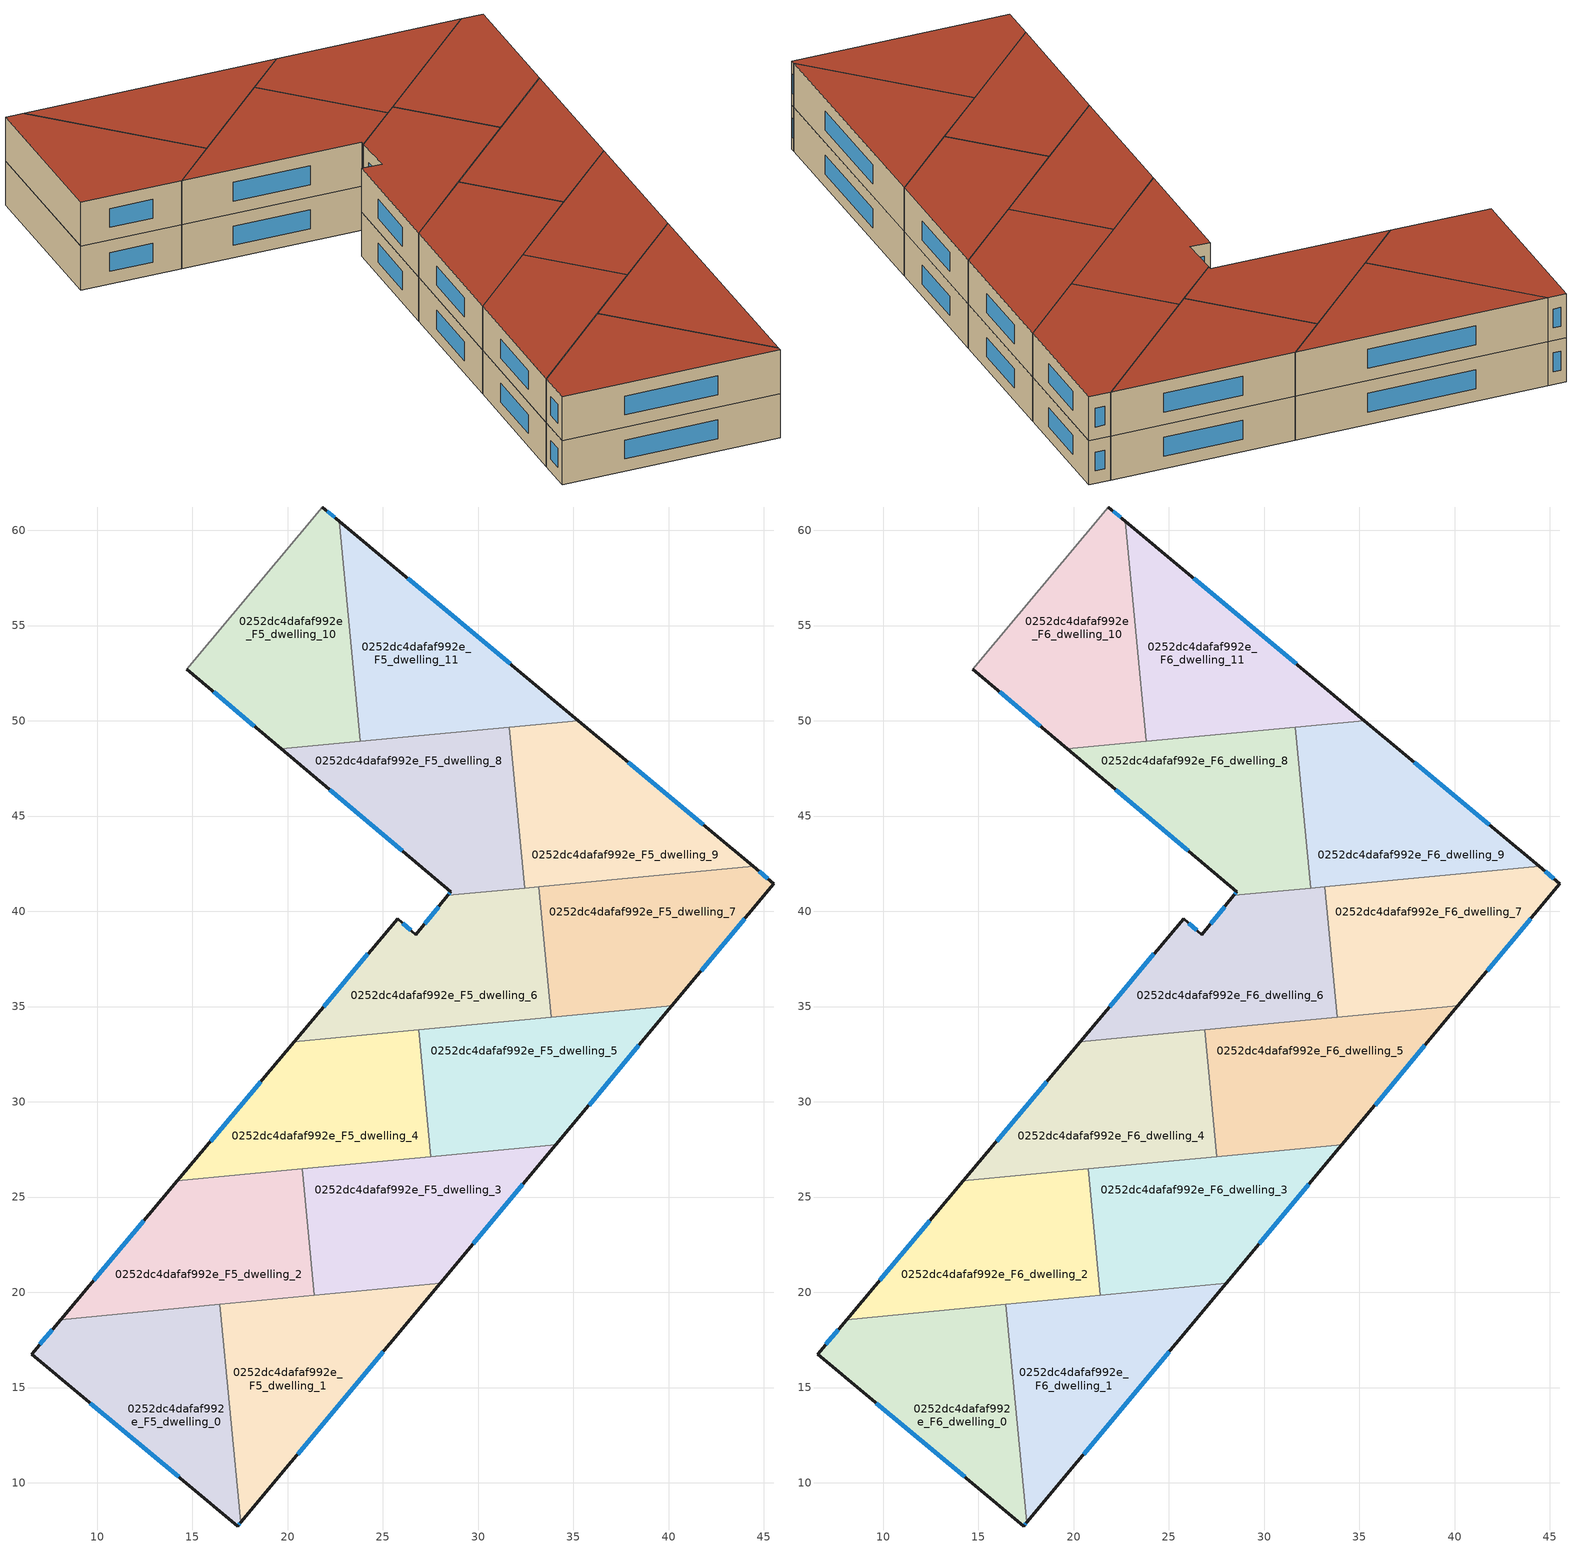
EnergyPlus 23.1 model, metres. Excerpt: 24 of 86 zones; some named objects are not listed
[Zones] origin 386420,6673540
0252dc4dafaf992e_F5_dwelling_0
 floor to 0252dc4dafaf992e_F4_dwelling_0 (EU_floor_Construction): 16.45,19.36 17.54,7.92 17.38,7.73 6.56,16.75 8.08,18.56 z15
 wall outside (EU_wall_Construction): 8.08,18.56 6.56,16.75 17.38,7.73 17.54,7.92 z15:18
 wall to 0252dc4dafaf992e_F5_dwelling_1 (EU_wall_Construction): 17.54,7.92 16.45,19.36 z15:18
 wall to 0252dc4dafaf992e_F5_dwelling_2 (EU_wall_Construction): 16.45,19.36 8.08,18.56 z15:18
 window (EU_Window_Construction): 17.42,7.78 17.49,7.87 / 9.65,14.17 14.29,10.31 / 7.64,18.04 6.99,17.27 z15.86:17.14
0252dc4dafaf992e_F5_dwelling_1
 floor to 0252dc4dafaf992e_F4_dwelling_1 (EU_floor_Construction): 28.01,20.46 17.54,7.92 16.45,19.36 z15
 wall outside (EU_wall_Construction): 17.54,7.92 28.01,20.46 z15:18
 wall to 0252dc4dafaf992e_F5_dwelling_3 (EU_wall_Construction): 28.01,20.46 21.41,19.83 z15:18
 wall to 0252dc4dafaf992e_F5_dwelling_2 (EU_wall_Construction): 21.41,19.83 16.45,19.36 z15:18
 window (EU_Window_Construction): 20.53,11.5 25.01,16.88 z15.86:17.14
0252dc4dafaf992e_F5_dwelling_10
 floor to 0252dc4dafaf992e_F4_dwelling_10 (EU_floor_Construction): 22.72,60.47 23.82,48.92 19.67,48.53 14.71,52.71 21.82,61.23 z15
 wall outside (EU_wall_Construction): 22.72,60.47 21.82,61.23 / 14.71,52.71 19.67,48.53 z15:18
 wall adiabatic (EU_wall_Construction): 21.82,61.23 14.71,52.71 z15:18
 wall to 0252dc4dafaf992e_F5_dwelling_11 (EU_wall_Construction): 23.82,48.92 22.72,60.47 z15:18
 wall to 0252dc4dafaf992e_F5_dwelling_8 (EU_wall_Construction): 19.67,48.53 23.82,48.92 z15:18
 window (EU_Window_Construction): 22.46,60.69 22.08,61.01 / 16.13,51.52 18.26,49.72 z15.86:17.14
0252dc4dafaf992e_F5_dwelling_11
 floor to 0252dc4dafaf992e_F4_dwelling_11 (EU_floor_Construction): 35.27,50.01 23.82,48.92 22.72,60.47 z15
 wall outside (EU_wall_Construction): 35.27,50.01 22.72,60.47 z15:18
 wall to 0252dc4dafaf992e_F5_dwelling_9 (EU_wall_Construction): 31.63,49.67 35.27,50.01 z15:18
 wall to 0252dc4dafaf992e_F5_dwelling_8 (EU_wall_Construction): 23.82,48.92 31.63,49.67 z15:18
 window (EU_Window_Construction): 31.68,53 26.3,57.48 z15.86:17.14
0252dc4dafaf992e_F5_dwelling_2
 floor to 0252dc4dafaf992e_F4_dwelling_2 (EU_floor_Construction): 20.78,26.47 21.41,19.83 8.08,18.56 14.2,25.85 z15
 wall outside (EU_wall_Construction): 14.2,25.85 8.08,18.56 z15:18
 wall to 0252dc4dafaf992e_F5_dwelling_3 (EU_wall_Construction): 21.41,19.83 20.78,26.47 z15:18
 wall to 0252dc4dafaf992e_F5_dwelling_4 (EU_wall_Construction): 20.78,26.47 14.2,25.85 z15:18
 window (EU_Window_Construction): 12.45,23.77 9.83,20.64 z15.86:17.14
0252dc4dafaf992e_F5_dwelling_3
 floor to 0252dc4dafaf992e_F4_dwelling_3 (EU_floor_Construction): 34.08,27.74 28.01,20.46 21.41,19.83 20.78,26.47 z15
 wall outside (EU_wall_Construction): 28.01,20.46 34.08,27.74 z15:18
 wall to 0252dc4dafaf992e_F5_dwelling_5 (EU_wall_Construction): 34.08,27.74 27.52,27.12 z15:18
 wall to 0252dc4dafaf992e_F5_dwelling_4 (EU_wall_Construction): 27.51,27.12 20.77,26.47 z15:18
 window (EU_Window_Construction): 29.74,22.54 32.35,25.66 z15.86:17.14
0252dc4dafaf992e_F5_dwelling_4
 floor to 0252dc4dafaf992e_F4_dwelling_4 (EU_floor_Construction): 26.88,33.77 27.52,27.12 14.2,25.85 20.33,33.15 z15
 wall outside (EU_wall_Construction): 20.33,33.15 14.2,25.85 z15:18
 wall to 0252dc4dafaf992e_F5_dwelling_5 (EU_wall_Construction): 27.52,27.12 26.88,33.77 z15:18
 wall to 0252dc4dafaf992e_F5_dwelling_6 (EU_wall_Construction): 26.88,33.77 20.33,33.15 z15:18
 window (EU_Window_Construction): 18.58,31.06 15.95,27.93 z15.86:17.14
0252dc4dafaf992e_F5_dwelling_5
 floor to 0252dc4dafaf992e_F4_dwelling_5 (EU_floor_Construction): 40.17,35.04 34.08,27.74 27.52,27.12 26.88,33.77 z15
 wall outside (EU_wall_Construction): 34.08,27.74 40.17,35.04 z15:18
 wall to 0252dc4dafaf992e_F5_dwelling_7 (EU_wall_Construction): 40.17,35.04 33.84,34.44 z15:18
 wall to 0252dc4dafaf992e_F5_dwelling_6 (EU_wall_Construction): 33.84,34.44 26.88,33.77 z15:18
 window (EU_Window_Construction): 35.82,29.83 38.43,32.96 z15.86:17.14
0252dc4dafaf992e_F5_dwelling_6
 floor to 0252dc4dafaf992e_F4_dwelling_6 (EU_floor_Construction): 33.18,41.29 33.84,34.44 20.33,33.15 25.77,39.61 26.73,38.76 28.41,40.83 z15
 wall outside (EU_wall_Construction): 28.41,40.83 26.73,38.76 25.77,39.61 20.33,33.15 z15:18
 wall to 0252dc4dafaf992e_F5_dwelling_7 (EU_wall_Construction): 33.84,34.44 33.18,41.29 z15:18
 wall to 0252dc4dafaf992e_F5_dwelling_8 (EU_wall_Construction): 32.44,41.21 28.41,40.83 z15:18
 wall to 0252dc4dafaf992e_F5_dwelling_9 (EU_wall_Construction): 33.18,41.28 32.44,41.21 z15:18
 window (EU_Window_Construction): 24.21,37.77 21.89,35 / 26.46,39 26.04,39.37 / 27.93,40.24 27.21,39.35 z15.86:17.14
0252dc4dafaf992e_F5_dwelling_7
 floor to 0252dc4dafaf992e_F4_dwelling_7 (EU_floor_Construction): 45.53,41.45 40.17,35.04 33.84,34.44 33.18,41.29 44.44,42.36 z15
 wall outside (EU_wall_Construction): 40.17,35.04 45.53,41.45 44.44,42.36 z15:18
 wall to 0252dc4dafaf992e_F5_dwelling_9 (EU_wall_Construction): 44.44,42.36 33.18,41.29 z15:18
 window (EU_Window_Construction): 41.7,36.87 44,39.62 / 45.22,41.71 44.75,42.1 z15.86:17.14
0252dc4dafaf992e_F5_dwelling_8
 floor to 0252dc4dafaf992e_F4_dwelling_8 (EU_floor_Construction): 31.63,49.67 32.43,41.21 28.41,40.83 28.56,41.02 19.67,48.53 z15
 wall outside (EU_wall_Construction): 19.67,48.53 28.56,41.02 28.41,40.83 z15:18
 wall to 0252dc4dafaf992e_F5_dwelling_9 (EU_wall_Construction): 32.43,41.21 31.63,49.67 z15:18
 window (EU_Window_Construction): 28.52,40.97 28.45,40.89 / 22.21,46.38 26.02,43.17 z15.86:17.14
0252dc4dafaf992e_F5_dwelling_9
 floor to 0252dc4dafaf992e_F4_dwelling_9 (EU_floor_Construction): 44.44,42.36 32.43,41.21 31.63,49.67 35.27,50.01 z15
 wall outside (EU_wall_Construction): 44.44,42.36 35.27,50.01 z15:18
 window (EU_Window_Construction): 41.82,44.55 37.89,47.83 z15.86:17.14
0252dc4dafaf992e_F6_dwelling_0
 floor to 0252dc4dafaf992e_F5_dwelling_0 (EU_floor_Construction): 16.45,19.36 17.54,7.92 17.38,7.73 6.56,16.75 8.08,18.56 z18
 wall outside (EU_wall_Construction): 8.08,18.56 6.56,16.75 17.38,7.73 17.54,7.92 z18:21
 wall to 0252dc4dafaf992e_F6_dwelling_1 (EU_wall_Construction): 17.54,7.92 16.45,19.36 z18:21
 wall to 0252dc4dafaf992e_F6_dwelling_2 (EU_wall_Construction): 16.45,19.36 8.08,18.56 z18:21
 window (EU_Window_Construction): 17.42,7.78 17.49,7.87 / 9.65,14.17 14.29,10.31 / 7.64,18.04 6.99,17.27 z18.86:20.14
 roof outside (EU_roof_Construction): 17.38,7.73 17.54,7.92 16.45,19.36 8.08,18.56 6.56,16.75 z21
0252dc4dafaf992e_F6_dwelling_1
 floor to 0252dc4dafaf992e_F5_dwelling_1 (EU_floor_Construction): 28.01,20.46 17.54,7.92 16.45,19.36 z18
 wall outside (EU_wall_Construction): 17.54,7.92 28.01,20.46 z18:21
 wall to 0252dc4dafaf992e_F6_dwelling_3 (EU_wall_Construction): 28.01,20.46 21.41,19.83 z18:21
 wall to 0252dc4dafaf992e_F6_dwelling_2 (EU_wall_Construction): 21.41,19.83 16.45,19.36 z18:21
 window (EU_Window_Construction): 20.53,11.5 25.01,16.88 z18.86:20.14
 roof outside (EU_roof_Construction): 17.54,7.92 28.01,20.46 16.45,19.36 z21
0252dc4dafaf992e_F6_dwelling_10
 floor to 0252dc4dafaf992e_F5_dwelling_10 (EU_floor_Construction): 22.72,60.47 23.82,48.92 19.67,48.53 14.71,52.71 21.82,61.23 z18
 wall outside (EU_wall_Construction): 22.72,60.47 21.82,61.23 / 14.71,52.71 19.67,48.53 z18:21
 wall adiabatic (EU_wall_Construction): 21.82,61.23 14.71,52.71 z18:21
 wall to 0252dc4dafaf992e_F6_dwelling_11 (EU_wall_Construction): 23.82,48.92 22.72,60.47 z18:21
 wall to 0252dc4dafaf992e_F6_dwelling_8 (EU_wall_Construction): 19.67,48.53 23.82,48.92 z18:21
 window (EU_Window_Construction): 22.46,60.69 22.08,61.01 / 16.13,51.52 18.26,49.72 z18.86:20.14
 roof outside (EU_roof_Construction): 23.82,48.92 22.72,60.47 21.82,61.23 14.71,52.71 19.67,48.53 z21
0252dc4dafaf992e_F6_dwelling_11
 floor to 0252dc4dafaf992e_F5_dwelling_11 (EU_floor_Construction): 35.27,50.01 23.82,48.92 22.72,60.47 z18
 wall outside (EU_wall_Construction): 35.27,50.01 22.72,60.47 z18:21
 wall to 0252dc4dafaf992e_F6_dwelling_9 (EU_wall_Construction): 31.63,49.67 35.27,50.01 z18:21
 wall to 0252dc4dafaf992e_F6_dwelling_8 (EU_wall_Construction): 23.82,48.92 31.63,49.67 z18:21
 window (EU_Window_Construction): 31.68,53 26.3,57.48 z18.86:20.14
 roof outside (EU_roof_Construction): 35.27,50.01 22.72,60.47 23.82,48.92 z21
0252dc4dafaf992e_F6_dwelling_2
 floor to 0252dc4dafaf992e_F5_dwelling_2 (EU_floor_Construction): 20.78,26.47 21.41,19.83 8.08,18.56 14.2,25.85 z18
 wall outside (EU_wall_Construction): 14.2,25.85 8.08,18.56 z18:21
 wall to 0252dc4dafaf992e_F6_dwelling_3 (EU_wall_Construction): 21.41,19.83 20.78,26.47 z18:21
 wall to 0252dc4dafaf992e_F6_dwelling_4 (EU_wall_Construction): 20.78,26.47 14.2,25.85 z18:21
 window (EU_Window_Construction): 12.45,23.77 9.83,20.64 z18.86:20.14
 roof outside (EU_roof_Construction): 21.41,19.83 20.78,26.47 14.2,25.85 8.08,18.56 z21
0252dc4dafaf992e_F6_dwelling_3
 floor to 0252dc4dafaf992e_F5_dwelling_3 (EU_floor_Construction): 34.08,27.74 28.01,20.46 21.41,19.83 20.78,26.47 z18
 wall outside (EU_wall_Construction): 28.01,20.46 34.08,27.74 z18:21
 wall to 0252dc4dafaf992e_F6_dwelling_5 (EU_wall_Construction): 34.08,27.74 27.52,27.12 z18:21
 wall to 0252dc4dafaf992e_F6_dwelling_4 (EU_wall_Construction): 27.51,27.12 20.77,26.47 z18:21
 window (EU_Window_Construction): 29.74,22.54 32.35,25.66 z18.86:20.14
 roof outside (EU_roof_Construction): 28.01,20.46 34.08,27.74 20.78,26.47 21.41,19.83 z21
0252dc4dafaf992e_F6_dwelling_4
 floor to 0252dc4dafaf992e_F5_dwelling_4 (EU_floor_Construction): 26.88,33.77 27.52,27.12 14.2,25.85 20.33,33.15 z18
 wall outside (EU_wall_Construction): 20.33,33.15 14.2,25.85 z18:21
 wall to 0252dc4dafaf992e_F6_dwelling_5 (EU_wall_Construction): 27.52,27.12 26.88,33.77 z18:21
 wall to 0252dc4dafaf992e_F6_dwelling_6 (EU_wall_Construction): 26.88,33.77 20.33,33.15 z18:21
 window (EU_Window_Construction): 18.58,31.06 15.95,27.93 z18.86:20.14
 roof outside (EU_roof_Construction): 27.52,27.12 26.88,33.77 20.33,33.15 14.2,25.85 z21
0252dc4dafaf992e_F6_dwelling_5
 floor to 0252dc4dafaf992e_F5_dwelling_5 (EU_floor_Construction): 40.17,35.04 34.08,27.74 27.52,27.12 26.88,33.77 z18
 wall outside (EU_wall_Construction): 34.08,27.74 40.17,35.04 z18:21
 wall to 0252dc4dafaf992e_F6_dwelling_7 (EU_wall_Construction): 40.17,35.04 33.84,34.44 z18:21
 wall to 0252dc4dafaf992e_F6_dwelling_6 (EU_wall_Construction): 33.84,34.44 26.88,33.77 z18:21
 window (EU_Window_Construction): 35.82,29.83 38.43,32.96 z18.86:20.14
 roof outside (EU_roof_Construction): 34.08,27.74 40.17,35.04 26.88,33.77 27.52,27.12 z21
0252dc4dafaf992e_F6_dwelling_6
 floor to 0252dc4dafaf992e_F5_dwelling_6 (EU_floor_Construction): 33.18,41.29 33.84,34.44 20.33,33.15 25.77,39.61 26.73,38.76 28.41,40.83 z18
 wall outside (EU_wall_Construction): 28.41,40.83 26.73,38.76 25.77,39.61 20.33,33.15 z18:21
 wall to 0252dc4dafaf992e_F6_dwelling_7 (EU_wall_Construction): 33.84,34.44 33.18,41.29 z18:21
 wall to 0252dc4dafaf992e_F6_dwelling_8 (EU_wall_Construction): 32.44,41.21 28.41,40.83 z18:21
 wall to 0252dc4dafaf992e_F6_dwelling_9 (EU_wall_Construction): 33.18,41.28 32.44,41.21 z18:21
 window (EU_Window_Construction): 24.21,37.77 21.89,35 / 26.46,39 26.04,39.37 / 27.93,40.24 27.21,39.35 z18.86:20.14
 roof outside (EU_roof_Construction): 33.84,34.44 33.18,41.29 28.41,40.83 26.73,38.76 25.77,39.61 20.33,33.15 z21
0252dc4dafaf992e_F6_dwelling_7
 floor to 0252dc4dafaf992e_F5_dwelling_7 (EU_floor_Construction): 45.53,41.45 40.17,35.04 33.84,34.44 33.18,41.29 44.44,42.36 z18
 wall outside (EU_wall_Construction): 40.17,35.04 45.53,41.45 44.44,42.36 z18:21
 wall to 0252dc4dafaf992e_F6_dwelling_9 (EU_wall_Construction): 44.44,42.36 33.18,41.29 z18:21
 window (EU_Window_Construction): 41.7,36.87 44,39.62 / 45.22,41.71 44.75,42.1 z18.86:20.14
 roof outside (EU_roof_Construction): 40.17,35.04 45.53,41.45 44.44,42.36 33.18,41.29 33.84,34.44 z21
0252dc4dafaf992e_F6_dwelling_8
 floor to 0252dc4dafaf992e_F5_dwelling_8 (EU_floor_Construction): 31.63,49.67 32.43,41.21 28.41,40.83 28.56,41.02 19.67,48.53 z18
 wall outside (EU_wall_Construction): 19.67,48.53 28.56,41.02 28.41,40.83 z18:21
 wall to 0252dc4dafaf992e_F6_dwelling_9 (EU_wall_Construction): 32.43,41.21 31.63,49.67 z18:21
 window (EU_Window_Construction): 28.52,40.97 28.45,40.89 / 22.21,46.38 26.02,43.17 z18.86:20.14
 roof outside (EU_roof_Construction): 32.43,41.21 31.63,49.67 19.67,48.53 28.56,41.02 28.41,40.83 z21
0252dc4dafaf992e_F6_dwelling_9
 floor to 0252dc4dafaf992e_F5_dwelling_9 (EU_floor_Construction): 44.44,42.36 32.43,41.21 31.63,49.67 35.27,50.01 z18
 wall outside (EU_wall_Construction): 44.44,42.36 35.27,50.01 z18:21
 window (EU_Window_Construction): 41.82,44.55 37.89,47.83 z18.86:20.14
 roof outside (EU_roof_Construction): 44.44,42.36 35.27,50.01 31.63,49.67 32.43,41.21 z21
[Building]
EU S2 Campaign: North Axis=0; Terrain=City; Solar Distribution=FullExterior
[Site:Location]
Helsinki-Vantaa.AP: Latitude=60.317; Longitude=24.963; Time Zone=2; Elevation=54.6
[SizingPeriod:WeatherFileDays]
AnnualSizingPeriod: Begin Month=1; Begin Day of Month=1; End Month=12; End Day of Month=31; Day of Week for Start Day=Monday; Use Weather File Daylight Saving Period=No; Use Weather File Rain and Snow Indicators=No
[MATERIAL]
EU_InternalMass_Material: Roughness=MediumRough; Thickness=0.1; Conductivity=1; Density=1800; Specific Heat=900; Thermal Absorptance=0.9; Solar Absorptance=0.7; Visible Absorptance=0.7
[MATERIAL:NOMASS] Roughness=MediumRough; Thermal Absorptance=0.9; Solar Absorptance=0.7; Visible Absorptance=0.7
Name | Thermal Resistance
EU_wall_NoMass | 1.10183
EU_roof_NoMass; EU_floor_NoMass | 1.70606
[WINDOWMATERIAL:SIMPLEGLAZINGSYSTEM]
EU_Window_SimpleGlazing: UFactor=3.11035; Solar Heat Gain Coefficient=0.8; Visible Transmittance=0.8
[CONSTRUCTION]
EU_wall_Construction: EU_wall_NoMass
EU_roof_Construction: EU_roof_NoMass
EU_floor_Construction: EU_floor_NoMass
EU_Window_Construction: EU_Window_SimpleGlazing
EU_InternalMass_Construction: EU_InternalMass_Material
[ZONE] Type=1; Multiplier=1; Ceiling Height=autocalculate; Floor Area=autocalculate; Part of Total Floor Area=Yes
Name | Volume
0252dc4dafaf992e_F5_dwelling_0; 0252dc4dafaf992e_F6_dwelling_0 | 200.117
0252dc4dafaf992e_F5_dwelling_1; 0252dc4dafaf992e_F6_dwelling_1 | 200.104
0252dc4dafaf992e_F5_dwelling_10; 0252dc4dafaf992e_F6_dwelling_10 | 200.106
0252dc4dafaf992e_F5_dwelling_11; 0252dc4dafaf992e_F6_dwelling_11 | 200.105
0252dc4dafaf992e_F5_dwelling_2; 0252dc4dafaf992e_F6_dwelling_2 | 200.112
0252dc4dafaf992e_F5_dwelling_3; 0252dc4dafaf992e_F6_dwelling_3 | 200.118
0252dc4dafaf992e_F5_dwelling_4; 0252dc4dafaf992e_F6_dwelling_4 | 200.073
0252dc4dafaf992e_F5_dwelling_5; 0252dc4dafaf992e_F6_dwelling_5 | 200.084
0252dc4dafaf992e_F5_dwelling_6; 0252dc4dafaf992e_F6_dwelling_6 | 200.094
0252dc4dafaf992e_F5_dwelling_7; 0252dc4dafaf992e_F6_dwelling_7 | 200.097
0252dc4dafaf992e_F5_dwelling_8; 0252dc4dafaf992e_F6_dwelling_8 | 200.096
0252dc4dafaf992e_F5_dwelling_9; 0252dc4dafaf992e_F6_dwelling_9 | 200.093
[INTERNALMASS] Construction=EU_InternalMass_Construction
Name | Zone or ZoneList | Surface Area
0252dc4dafaf992e_F5_dwelling_0_EU_InternalMass | 0252dc4dafaf992e_F5_dwelling_0 | 66.7047
0252dc4dafaf992e_F5_dwelling_1_EU_InternalMass | 0252dc4dafaf992e_F5_dwelling_1 | 66.6983
0252dc4dafaf992e_F5_dwelling_2_EU_InternalMass | 0252dc4dafaf992e_F5_dwelling_2 | 66.7028
0252dc4dafaf992e_F5_dwelling_3_EU_InternalMass | 0252dc4dafaf992e_F5_dwelling_3 | 66.7044
0252dc4dafaf992e_F5_dwelling_4_EU_InternalMass | 0252dc4dafaf992e_F5_dwelling_4 | 66.6909
0252dc4dafaf992e_F5_dwelling_5_EU_InternalMass | 0252dc4dafaf992e_F5_dwelling_5 | 66.6974
0252dc4dafaf992e_F5_dwelling_6_EU_InternalMass | 0252dc4dafaf992e_F5_dwelling_6 | 66.6972
0252dc4dafaf992e_F5_dwelling_7_EU_InternalMass | 0252dc4dafaf992e_F5_dwelling_7 | 66.6993
0252dc4dafaf992e_F5_dwelling_8_EU_InternalMass | 0252dc4dafaf992e_F5_dwelling_8 | 66.7009
0252dc4dafaf992e_F5_dwelling_9_EU_InternalMass | 0252dc4dafaf992e_F5_dwelling_9 | 66.6988
0252dc4dafaf992e_F5_dwelling_10_EU_InternalMass | 0252dc4dafaf992e_F5_dwelling_10 | 66.7026
0252dc4dafaf992e_F5_dwelling_11_EU_InternalMass | 0252dc4dafaf992e_F5_dwelling_11 | 66.7003
0252dc4dafaf992e_F6_dwelling_0_EU_InternalMass | 0252dc4dafaf992e_F6_dwelling_0 | 66.7047
0252dc4dafaf992e_F6_dwelling_1_EU_InternalMass | 0252dc4dafaf992e_F6_dwelling_1 | 66.6983
0252dc4dafaf992e_F6_dwelling_2_EU_InternalMass | 0252dc4dafaf992e_F6_dwelling_2 | 66.7028
0252dc4dafaf992e_F6_dwelling_3_EU_InternalMass | 0252dc4dafaf992e_F6_dwelling_3 | 66.7044
0252dc4dafaf992e_F6_dwelling_4_EU_InternalMass | 0252dc4dafaf992e_F6_dwelling_4 | 66.6909
0252dc4dafaf992e_F6_dwelling_5_EU_InternalMass | 0252dc4dafaf992e_F6_dwelling_5 | 66.6974
0252dc4dafaf992e_F6_dwelling_6_EU_InternalMass | 0252dc4dafaf992e_F6_dwelling_6 | 66.6972
0252dc4dafaf992e_F6_dwelling_7_EU_InternalMass | 0252dc4dafaf992e_F6_dwelling_7 | 66.6993
0252dc4dafaf992e_F6_dwelling_8_EU_InternalMass | 0252dc4dafaf992e_F6_dwelling_8 | 66.7009
0252dc4dafaf992e_F6_dwelling_9_EU_InternalMass | 0252dc4dafaf992e_F6_dwelling_9 | 66.6988
0252dc4dafaf992e_F6_dwelling_10_EU_InternalMass | 0252dc4dafaf992e_F6_dwelling_10 | 66.7026
0252dc4dafaf992e_F6_dwelling_11_EU_InternalMass | 0252dc4dafaf992e_F6_dwelling_11 | 66.7003
[OTHEREQUIPMENT] Fuel Type=Electricity; Design Level Calculation Method=Watts/Area; Power per Zone Floor Area=1; Fraction Latent=0; Fraction Radiant=0; Fraction Lost=0; Carbon Dioxide Generation Rate=0; EndUse Subcategory=EU_Step8_InternalGains
Name | Zone or ZoneList or Space or SpaceList | Schedule
EU_Step8_InternalGain_0252dc4dafaf992e_F5_dwelling_0_f000 | 0252dc4dafaf992e_F5_dwelling_0 | EU_Step8_GainSchedule_0252dc4dafaf992e_F5_dwelling_0_f000
EU_Step8_InternalGain_0252dc4dafaf992e_F5_dwelling_1_f000 | 0252dc4dafaf992e_F5_dwelling_1 | EU_Step8_GainSchedule_0252dc4dafaf992e_F5_dwelling_1_f000
EU_Step8_InternalGain_0252dc4dafaf992e_F5_dwelling_2_f000 | 0252dc4dafaf992e_F5_dwelling_2 | EU_Step8_GainSchedule_0252dc4dafaf992e_F5_dwelling_2_f000
EU_Step8_InternalGain_0252dc4dafaf992e_F5_dwelling_3_f000 | 0252dc4dafaf992e_F5_dwelling_3 | EU_Step8_GainSchedule_0252dc4dafaf992e_F5_dwelling_3_f000
EU_Step8_InternalGain_0252dc4dafaf992e_F5_dwelling_4_f000 | 0252dc4dafaf992e_F5_dwelling_4 | EU_Step8_GainSchedule_0252dc4dafaf992e_F5_dwelling_4_f000
EU_Step8_InternalGain_0252dc4dafaf992e_F5_dwelling_5_f000 | 0252dc4dafaf992e_F5_dwelling_5 | EU_Step8_GainSchedule_0252dc4dafaf992e_F5_dwelling_5_f000
EU_Step8_InternalGain_0252dc4dafaf992e_F5_dwelling_6_f000 | 0252dc4dafaf992e_F5_dwelling_6 | EU_Step8_GainSchedule_0252dc4dafaf992e_F5_dwelling_6_f000
EU_Step8_InternalGain_0252dc4dafaf992e_F5_dwelling_7_f000 | 0252dc4dafaf992e_F5_dwelling_7 | EU_Step8_GainSchedule_0252dc4dafaf992e_F5_dwelling_7_f000
EU_Step8_InternalGain_0252dc4dafaf992e_F5_dwelling_8_f000 | 0252dc4dafaf992e_F5_dwelling_8 | EU_Step8_GainSchedule_0252dc4dafaf992e_F5_dwelling_8_f000
EU_Step8_InternalGain_0252dc4dafaf992e_F5_dwelling_9_f000 | 0252dc4dafaf992e_F5_dwelling_9 | EU_Step8_GainSchedule_0252dc4dafaf992e_F5_dwelling_9_f000
EU_Step8_InternalGain_0252dc4dafaf992e_F5_dwelling_10_f000 | 0252dc4dafaf992e_F5_dwelling_10 | EU_Step8_GainSchedule_0252dc4dafaf992e_F5_dwelling_10_f000
EU_Step8_InternalGain_0252dc4dafaf992e_F5_dwelling_11_f000 | 0252dc4dafaf992e_F5_dwelling_11 | EU_Step8_GainSchedule_0252dc4dafaf992e_F5_dwelling_11_f000
EU_Step8_InternalGain_0252dc4dafaf992e_F6_dwelling_0_f000 | 0252dc4dafaf992e_F6_dwelling_0 | EU_Step8_GainSchedule_0252dc4dafaf992e_F6_dwelling_0_f000
EU_Step8_InternalGain_0252dc4dafaf992e_F6_dwelling_1_f000 | 0252dc4dafaf992e_F6_dwelling_1 | EU_Step8_GainSchedule_0252dc4dafaf992e_F6_dwelling_1_f000
EU_Step8_InternalGain_0252dc4dafaf992e_F6_dwelling_2_f000 | 0252dc4dafaf992e_F6_dwelling_2 | EU_Step8_GainSchedule_0252dc4dafaf992e_F6_dwelling_2_f000
EU_Step8_InternalGain_0252dc4dafaf992e_F6_dwelling_3_f000 | 0252dc4dafaf992e_F6_dwelling_3 | EU_Step8_GainSchedule_0252dc4dafaf992e_F6_dwelling_3_f000
EU_Step8_InternalGain_0252dc4dafaf992e_F6_dwelling_4_f000 | 0252dc4dafaf992e_F6_dwelling_4 | EU_Step8_GainSchedule_0252dc4dafaf992e_F6_dwelling_4_f000
EU_Step8_InternalGain_0252dc4dafaf992e_F6_dwelling_5_f000 | 0252dc4dafaf992e_F6_dwelling_5 | EU_Step8_GainSchedule_0252dc4dafaf992e_F6_dwelling_5_f000
EU_Step8_InternalGain_0252dc4dafaf992e_F6_dwelling_6_f000 | 0252dc4dafaf992e_F6_dwelling_6 | EU_Step8_GainSchedule_0252dc4dafaf992e_F6_dwelling_6_f000
EU_Step8_InternalGain_0252dc4dafaf992e_F6_dwelling_7_f000 | 0252dc4dafaf992e_F6_dwelling_7 | EU_Step8_GainSchedule_0252dc4dafaf992e_F6_dwelling_7_f000
EU_Step8_InternalGain_0252dc4dafaf992e_F6_dwelling_8_f000 | 0252dc4dafaf992e_F6_dwelling_8 | EU_Step8_GainSchedule_0252dc4dafaf992e_F6_dwelling_8_f000
EU_Step8_InternalGain_0252dc4dafaf992e_F6_dwelling_9_f000 | 0252dc4dafaf992e_F6_dwelling_9 | EU_Step8_GainSchedule_0252dc4dafaf992e_F6_dwelling_9_f000
EU_Step8_InternalGain_0252dc4dafaf992e_F6_dwelling_10_f000 | 0252dc4dafaf992e_F6_dwelling_10 | EU_Step8_GainSchedule_0252dc4dafaf992e_F6_dwelling_10_f000
EU_Step8_InternalGain_0252dc4dafaf992e_F6_dwelling_11_f000 | 0252dc4dafaf992e_F6_dwelling_11 | EU_Step8_GainSchedule_0252dc4dafaf992e_F6_dwelling_11_f000
[ZONEVENTILATION:DESIGNFLOWRATE] Schedule=EU_AlwaysOn; Design Flow Rate Calculation Method=AirChanges/Hour; Air Changes per Hour=0.756316; Ventilation Type=Natural; Fan Pressure Rise=0; Fan Total Efficiency=1; Constant Term Coefficient=1; Temperature Term Coefficient=0; Velocity Term Coefficient=0; Velocity Squared Term Coefficient=0; Minimum Indoor Temperature=-100; Maximum Indoor Temperature=100; Delta Temperature=-100; Minimum Outdoor Temperature=-100; Maximum Outdoor Temperature=100; Maximum Wind Speed=40
Name | Zone or ZoneList or Space or SpaceList
EU_ConstantAir_0252dc4dafaf992e_F5_dwelling_0 | 0252dc4dafaf992e_F5_dwelling_0
EU_ConstantAir_0252dc4dafaf992e_F5_dwelling_1 | 0252dc4dafaf992e_F5_dwelling_1
EU_ConstantAir_0252dc4dafaf992e_F5_dwelling_2 | 0252dc4dafaf992e_F5_dwelling_2
EU_ConstantAir_0252dc4dafaf992e_F5_dwelling_3 | 0252dc4dafaf992e_F5_dwelling_3
EU_ConstantAir_0252dc4dafaf992e_F5_dwelling_4 | 0252dc4dafaf992e_F5_dwelling_4
EU_ConstantAir_0252dc4dafaf992e_F5_dwelling_5 | 0252dc4dafaf992e_F5_dwelling_5
EU_ConstantAir_0252dc4dafaf992e_F5_dwelling_6 | 0252dc4dafaf992e_F5_dwelling_6
EU_ConstantAir_0252dc4dafaf992e_F5_dwelling_7 | 0252dc4dafaf992e_F5_dwelling_7
EU_ConstantAir_0252dc4dafaf992e_F5_dwelling_8 | 0252dc4dafaf992e_F5_dwelling_8
EU_ConstantAir_0252dc4dafaf992e_F5_dwelling_9 | 0252dc4dafaf992e_F5_dwelling_9
EU_ConstantAir_0252dc4dafaf992e_F5_dwelling_10 | 0252dc4dafaf992e_F5_dwelling_10
EU_ConstantAir_0252dc4dafaf992e_F5_dwelling_11 | 0252dc4dafaf992e_F5_dwelling_11
EU_ConstantAir_0252dc4dafaf992e_F6_dwelling_0 | 0252dc4dafaf992e_F6_dwelling_0
EU_ConstantAir_0252dc4dafaf992e_F6_dwelling_1 | 0252dc4dafaf992e_F6_dwelling_1
EU_ConstantAir_0252dc4dafaf992e_F6_dwelling_2 | 0252dc4dafaf992e_F6_dwelling_2
EU_ConstantAir_0252dc4dafaf992e_F6_dwelling_3 | 0252dc4dafaf992e_F6_dwelling_3
EU_ConstantAir_0252dc4dafaf992e_F6_dwelling_4 | 0252dc4dafaf992e_F6_dwelling_4
EU_ConstantAir_0252dc4dafaf992e_F6_dwelling_5 | 0252dc4dafaf992e_F6_dwelling_5
EU_ConstantAir_0252dc4dafaf992e_F6_dwelling_6 | 0252dc4dafaf992e_F6_dwelling_6
EU_ConstantAir_0252dc4dafaf992e_F6_dwelling_7 | 0252dc4dafaf992e_F6_dwelling_7
EU_ConstantAir_0252dc4dafaf992e_F6_dwelling_8 | 0252dc4dafaf992e_F6_dwelling_8
EU_ConstantAir_0252dc4dafaf992e_F6_dwelling_9 | 0252dc4dafaf992e_F6_dwelling_9
EU_ConstantAir_0252dc4dafaf992e_F6_dwelling_10 | 0252dc4dafaf992e_F6_dwelling_10
EU_ConstantAir_0252dc4dafaf992e_F6_dwelling_11 | 0252dc4dafaf992e_F6_dwelling_11
[HVACTEMPLATE:ZONE:IDEALLOADSAIRSYSTEM] System Availability Schedule=EU_AlwaysOn; Maximum Heating Supply Air Temperature=50; Minimum Cooling Supply Air Temperature=13; Maximum Heating Supply Air Humidity Ratio=0.0156; Minimum Cooling Supply Air Humidity Ratio=0.0077; Heating Limit=NoLimit; Cooling Limit=NoLimit; Heating Availability Schedule=EU_AlwaysOn; Cooling Availability Schedule=EU_CoolingOff; Dehumidification Control Type=ConstantSensibleHeatRatio; Cooling Sensible Heat Ratio=0.7; Dehumidification Setpoint=60; Humidification Control Type=None; Humidification Setpoint=30; Outdoor Air Method=None; Outdoor Air Flow Rate per Person=0.00944; Outdoor Air Flow Rate per Zone Floor Area=0; Outdoor Air Flow Rate per Zone=0; Demand Controlled Ventilation Type=None; Outdoor Air Economizer Type=NoEconomizer; Heat Recovery Type=None; Sensible Heat Recovery Effectiveness=0.7; Latent Heat Recovery Effectiveness=0.65
Name | Template Thermostat
0252dc4dafaf992e_F5_dwelling_0 | EU_HeatOnly_0252dc4dafaf992e_F5_dwelling_0
0252dc4dafaf992e_F5_dwelling_1 | EU_HeatOnly_0252dc4dafaf992e_F5_dwelling_1
0252dc4dafaf992e_F5_dwelling_2 | EU_HeatOnly_0252dc4dafaf992e_F5_dwelling_2
0252dc4dafaf992e_F5_dwelling_3 | EU_HeatOnly_0252dc4dafaf992e_F5_dwelling_3
0252dc4dafaf992e_F5_dwelling_4 | EU_HeatOnly_0252dc4dafaf992e_F5_dwelling_4
0252dc4dafaf992e_F5_dwelling_5 | EU_HeatOnly_0252dc4dafaf992e_F5_dwelling_5
0252dc4dafaf992e_F5_dwelling_6 | EU_HeatOnly_0252dc4dafaf992e_F5_dwelling_6
0252dc4dafaf992e_F5_dwelling_7 | EU_HeatOnly_0252dc4dafaf992e_F5_dwelling_7
0252dc4dafaf992e_F5_dwelling_8 | EU_HeatOnly_0252dc4dafaf992e_F5_dwelling_8
0252dc4dafaf992e_F5_dwelling_9 | EU_HeatOnly_0252dc4dafaf992e_F5_dwelling_9
0252dc4dafaf992e_F5_dwelling_10 | EU_HeatOnly_0252dc4dafaf992e_F5_dwelling_10
0252dc4dafaf992e_F5_dwelling_11 | EU_HeatOnly_0252dc4dafaf992e_F5_dwelling_11
0252dc4dafaf992e_F6_dwelling_0 | EU_HeatOnly_0252dc4dafaf992e_F6_dwelling_0
0252dc4dafaf992e_F6_dwelling_1 | EU_HeatOnly_0252dc4dafaf992e_F6_dwelling_1
0252dc4dafaf992e_F6_dwelling_2 | EU_HeatOnly_0252dc4dafaf992e_F6_dwelling_2
0252dc4dafaf992e_F6_dwelling_3 | EU_HeatOnly_0252dc4dafaf992e_F6_dwelling_3
0252dc4dafaf992e_F6_dwelling_4 | EU_HeatOnly_0252dc4dafaf992e_F6_dwelling_4
0252dc4dafaf992e_F6_dwelling_5 | EU_HeatOnly_0252dc4dafaf992e_F6_dwelling_5
0252dc4dafaf992e_F6_dwelling_6 | EU_HeatOnly_0252dc4dafaf992e_F6_dwelling_6
0252dc4dafaf992e_F6_dwelling_7 | EU_HeatOnly_0252dc4dafaf992e_F6_dwelling_7
0252dc4dafaf992e_F6_dwelling_8 | EU_HeatOnly_0252dc4dafaf992e_F6_dwelling_8
0252dc4dafaf992e_F6_dwelling_9 | EU_HeatOnly_0252dc4dafaf992e_F6_dwelling_9
0252dc4dafaf992e_F6_dwelling_10 | EU_HeatOnly_0252dc4dafaf992e_F6_dwelling_10
0252dc4dafaf992e_F6_dwelling_11 | EU_HeatOnly_0252dc4dafaf992e_F6_dwelling_11
[SIZING:ZONE] Zone Cooling Design Supply Air Temperature Input Method=SupplyAirTemperature; Zone Cooling Design Supply Air Temperature=13; Zone Heating Design Supply Air Temperature Input Method=SupplyAirTemperature; Zone Heating Design Supply Air Temperature=50; Zone Cooling Design Supply Air Humidity Ratio=0.008; Zone Heating Design Supply Air Humidity Ratio=0.008; Cooling Design Air Flow Method=DesignDay; Cooling Design Air Flow Rate=0; Cooling Minimum Air Flow per Zone Floor Area=0.000762; Cooling Minimum Air Flow=0; Cooling Minimum Air Flow Fraction=0.2; Heating Design Air Flow Method=DesignDay; Heating Design Air Flow Rate=0; Heating Maximum Air Flow per Zone Floor Area=0.002032; Heating Maximum Air Flow=0.141576; Heating Maximum Air Flow Fraction=0.3; Account for Dedicated Outdoor Air System=No; Dedicated Outdoor Air System Control Strategy=NeutralSupplyAir; Dedicated Outdoor Air Low Setpoint Temperature for Design=autosize; Dedicated Outdoor Air High Setpoint Temperature for Design=autosize; Zone Load Sizing Method=Sensible Load Only No Latent Load; Zone Latent Cooling Design Supply Air Humidity Ratio Input Method=HumidityRatioDifference; Zone Cooling Design Supply Air Humidity Ratio Difference=0.005; Zone Latent Heating Design Supply Air Humidity Ratio Input Method=HumidityRatioDifference; Zone Humidification Design Supply Air Humidity Ratio Difference=0.005
0252dc4dafaf992e_F5_dwelling_0; 0252dc4dafaf992e_F5_dwelling_1; 0252dc4dafaf992e_F5_dwelling_2; 0252dc4dafaf992e_F5_dwelling_3; 0252dc4dafaf992e_F5_dwelling_4; 0252dc4dafaf992e_F5_dwelling_5; 0252dc4dafaf992e_F5_dwelling_6; 0252dc4dafaf992e_F5_dwelling_7; 0252dc4dafaf992e_F5_dwelling_8; 0252dc4dafaf992e_F5_dwelling_9; 0252dc4dafaf992e_F5_dwelling_10; 0252dc4dafaf992e_F5_dwelling_11; 0252dc4dafaf992e_F6_dwelling_0; 0252dc4dafaf992e_F6_dwelling_1; 0252dc4dafaf992e_F6_dwelling_2; 0252dc4dafaf992e_F6_dwelling_3; 0252dc4dafaf992e_F6_dwelling_4; 0252dc4dafaf992e_F6_dwelling_5; 0252dc4dafaf992e_F6_dwelling_6; 0252dc4dafaf992e_F6_dwelling_7; 0252dc4dafaf992e_F6_dwelling_8; 0252dc4dafaf992e_F6_dwelling_9; 0252dc4dafaf992e_F6_dwelling_10; 0252dc4dafaf992e_F6_dwelling_11
[SCHEDULE:CONSTANT]
Name | Hourly Value
EU_AlwaysOn | 1
EU_CoolingOff | 0
[SCHEDULE:FILE] Column Number=1; Rows to Skip at Top=0; Number of Hours of Data=8760; Column Separator=Comma; Interpolate to Timestep=No; Minutes per Item=60; Adjust Schedule for Daylight Savings=Yes
Name | File
EU_Step8_GainSchedule_0252dc4dafaf992e_F5_dwelling_0_f000 | ../../schedules/0252dc4dafaf992e/0252dc4dafaf992e_F5_dwelling_0_f000_gain.csv
EU_Step8_GainSchedule_0252dc4dafaf992e_F5_dwelling_1_f000 | ../../schedules/0252dc4dafaf992e/0252dc4dafaf992e_F5_dwelling_1_f000_gain.csv
EU_Step8_GainSchedule_0252dc4dafaf992e_F5_dwelling_2_f000 | ../../schedules/0252dc4dafaf992e/0252dc4dafaf992e_F5_dwelling_2_f000_gain.csv
EU_Step8_GainSchedule_0252dc4dafaf992e_F5_dwelling_3_f000 | ../../schedules/0252dc4dafaf992e/0252dc4dafaf992e_F5_dwelling_3_f000_gain.csv
EU_Step8_GainSchedule_0252dc4dafaf992e_F5_dwelling_4_f000 | ../../schedules/0252dc4dafaf992e/0252dc4dafaf992e_F5_dwelling_4_f000_gain.csv
EU_Step8_GainSchedule_0252dc4dafaf992e_F5_dwelling_5_f000 | ../../schedules/0252dc4dafaf992e/0252dc4dafaf992e_F5_dwelling_5_f000_gain.csv
EU_Step8_GainSchedule_0252dc4dafaf992e_F5_dwelling_6_f000 | ../../schedules/0252dc4dafaf992e/0252dc4dafaf992e_F5_dwelling_6_f000_gain.csv
EU_Step8_GainSchedule_0252dc4dafaf992e_F5_dwelling_7_f000 | ../../schedules/0252dc4dafaf992e/0252dc4dafaf992e_F5_dwelling_7_f000_gain.csv
EU_Step8_GainSchedule_0252dc4dafaf992e_F5_dwelling_8_f000 | ../../schedules/0252dc4dafaf992e/0252dc4dafaf992e_F5_dwelling_8_f000_gain.csv
EU_Step8_GainSchedule_0252dc4dafaf992e_F5_dwelling_9_f000 | ../../schedules/0252dc4dafaf992e/0252dc4dafaf992e_F5_dwelling_9_f000_gain.csv
EU_Step8_GainSchedule_0252dc4dafaf992e_F5_dwelling_10_f000 | ../../schedules/0252dc4dafaf992e/0252dc4dafaf992e_F5_dwelling_10_f000_gain.csv
EU_Step8_GainSchedule_0252dc4dafaf992e_F5_dwelling_11_f000 | ../../schedules/0252dc4dafaf992e/0252dc4dafaf992e_F5_dwelling_11_f000_gain.csv
EU_Step8_GainSchedule_0252dc4dafaf992e_F6_dwelling_0_f000 | ../../schedules/0252dc4dafaf992e/0252dc4dafaf992e_F6_dwelling_0_f000_gain.csv
EU_Step8_GainSchedule_0252dc4dafaf992e_F6_dwelling_1_f000 | ../../schedules/0252dc4dafaf992e/0252dc4dafaf992e_F6_dwelling_1_f000_gain.csv
EU_Step8_GainSchedule_0252dc4dafaf992e_F6_dwelling_2_f000 | ../../schedules/0252dc4dafaf992e/0252dc4dafaf992e_F6_dwelling_2_f000_gain.csv
EU_Step8_GainSchedule_0252dc4dafaf992e_F6_dwelling_3_f000 | ../../schedules/0252dc4dafaf992e/0252dc4dafaf992e_F6_dwelling_3_f000_gain.csv
EU_Step8_GainSchedule_0252dc4dafaf992e_F6_dwelling_4_f000 | ../../schedules/0252dc4dafaf992e/0252dc4dafaf992e_F6_dwelling_4_f000_gain.csv
EU_Step8_GainSchedule_0252dc4dafaf992e_F6_dwelling_5_f000 | ../../schedules/0252dc4dafaf992e/0252dc4dafaf992e_F6_dwelling_5_f000_gain.csv
EU_Step8_GainSchedule_0252dc4dafaf992e_F6_dwelling_6_f000 | ../../schedules/0252dc4dafaf992e/0252dc4dafaf992e_F6_dwelling_6_f000_gain.csv
EU_Step8_GainSchedule_0252dc4dafaf992e_F6_dwelling_7_f000 | ../../schedules/0252dc4dafaf992e/0252dc4dafaf992e_F6_dwelling_7_f000_gain.csv
EU_Step8_GainSchedule_0252dc4dafaf992e_F6_dwelling_8_f000 | ../../schedules/0252dc4dafaf992e/0252dc4dafaf992e_F6_dwelling_8_f000_gain.csv
EU_Step8_GainSchedule_0252dc4dafaf992e_F6_dwelling_9_f000 | ../../schedules/0252dc4dafaf992e/0252dc4dafaf992e_F6_dwelling_9_f000_gain.csv
EU_Step8_GainSchedule_0252dc4dafaf992e_F6_dwelling_10_f000 | ../../schedules/0252dc4dafaf992e/0252dc4dafaf992e_F6_dwelling_10_f000_gain.csv
EU_Step8_GainSchedule_0252dc4dafaf992e_F6_dwelling_11_f000 | ../../schedules/0252dc4dafaf992e/0252dc4dafaf992e_F6_dwelling_11_f000_gain.csv
